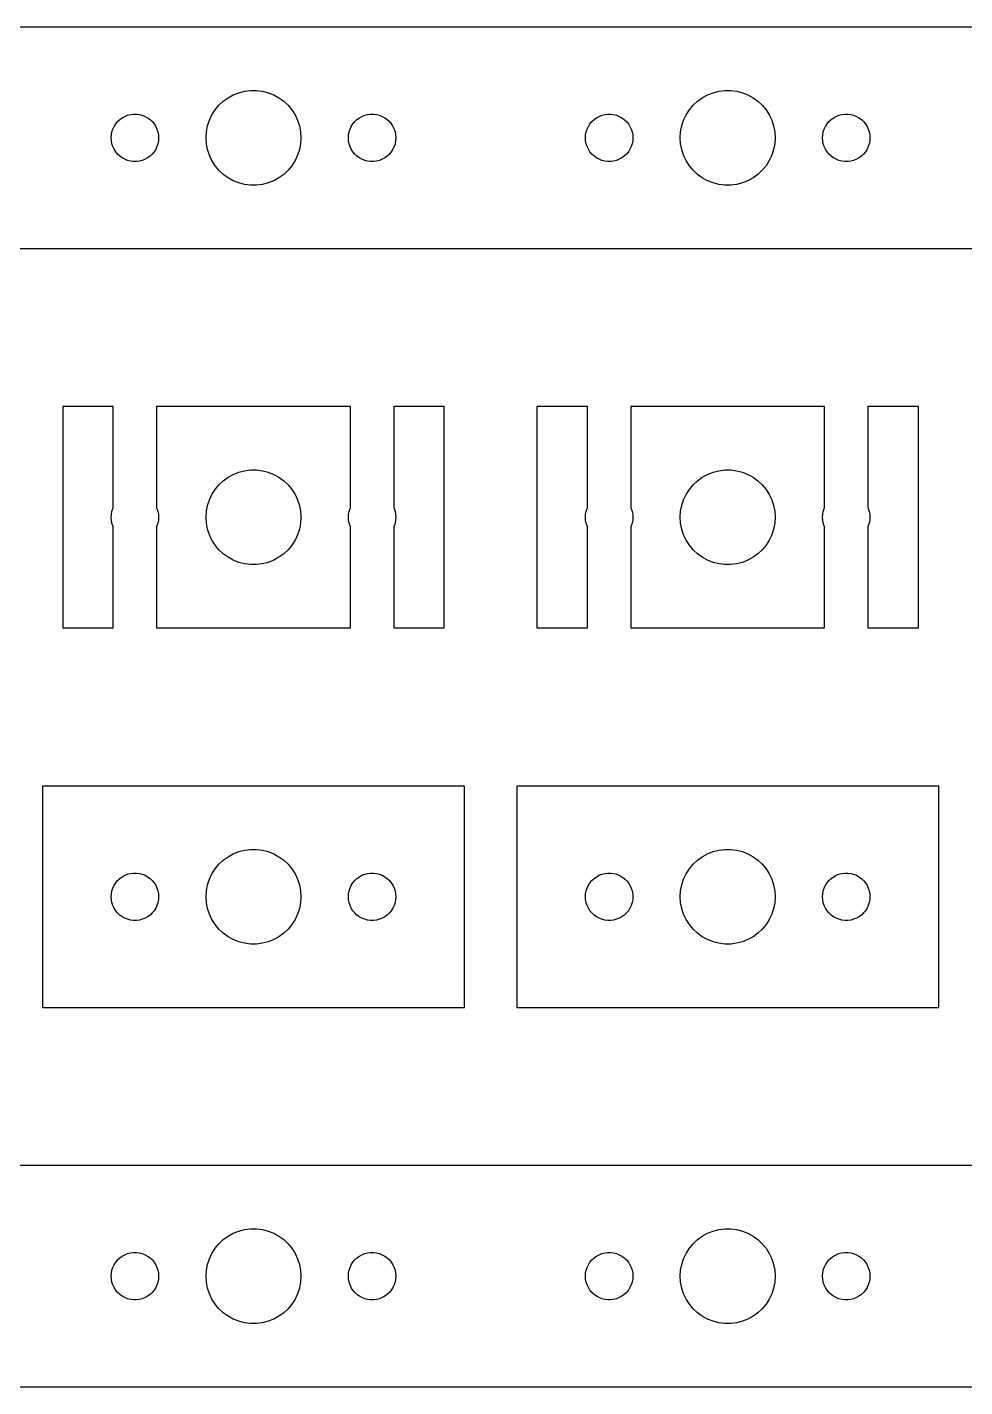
# Model space of a CAD drawing. Header units: metres. Extents: x -90 to 90, y -7 to 79.
# Drawn here: x -51.8 to 7.5, y -7 to 79 of the extents above; entities that cross this region are included whole.
import ezdxf

# ---------------------------------------------------------------- set-up
doc = ezdxf.new("R2010")
doc.units = ezdxf.units.M

msp = doc.modelspace()

# ---------------------------------------------------------------- linework, layer by layer
for p, q in [((87.157, 78.9951), (-87.157, 78.9951)), ((-38.7773, 74.7145), (-38.427, 74.8532)), ((-38.427, 74.8532), (-38.0621, 74.9469)), ((-38.0621, 74.9469), (-37.6884, 74.9941)), ((-37.6884, 74.9941), (-37.3116, 74.9941)), ((-37.3116, 74.9941), (-36.9379, 74.9469)), ((-36.9379, 74.9469), (-36.5729, 74.8532)), ((-36.5729, 74.8532), (-36.2227, 74.7145)), ((-8.77733, 74.7145), (-8.42705, 74.8532)), ((-8.42705, 74.8532), (-8.06213, 74.9469)), ((-8.06213, 74.9469), (-7.68837, 74.9941)), ((-7.68837, 74.9941), (-7.31161, 74.9941)), ((-7.31161, 74.9941), (-6.93785, 74.9469)), ((-6.93785, 74.9469), (-6.57294, 74.8532)), ((-6.57294, 74.8532), (-6.22266, 74.7145)), ((-39.927, 73.7634), (-39.6869, 74.0536)), ((-39.6869, 74.0536), (-39.4123, 74.3115)), ((-39.4123, 74.3115), (-39.1075, 74.533)), ((-39.1075, 74.533), (-38.7773, 74.7145)), ((-36.2227, 74.7145), (-35.8925, 74.533)), ((-35.8925, 74.533), (-35.5877, 74.3115)), ((-35.5877, 74.3115), (-35.3131, 74.0536)), ((-35.3131, 74.0536), (-35.0729, 73.7634)), ((-9.92705, 73.7634), (-9.6869, 74.0536)), ((-9.6869, 74.0536), (-9.41226, 74.3115)), ((-9.41226, 74.3115), (-9.10747, 74.533)), ((-9.10747, 74.533), (-8.77733, 74.7145)), ((-6.22266, 74.7145), (-5.89252, 74.533)), ((-5.89252, 74.533), (-5.58772, 74.3115)), ((-5.58772, 74.3115), (-5.31308, 74.0536)), ((-5.31308, 74.0536), (-5.07294, 73.7634)), ((-46.0934, 73.0268), (-45.9561, 73.1558)), ((-45.9561, 73.1558), (-45.8037, 73.2665)), ((-45.8037, 73.2665), (-45.6387, 73.3572)), ((-45.6387, 73.3572), (-45.4635, 73.4266)), ((-45.4635, 73.4266), (-45.2811, 73.4734)), ((-45.2811, 73.4734), (-45.0942, 73.497)), ((-45.0942, 73.497), (-44.9058, 73.497)), ((-44.9058, 73.497), (-44.7189, 73.4734)), ((-44.7189, 73.4734), (-44.5365, 73.4266)), ((-44.5365, 73.4266), (-44.3613, 73.3572)), ((-44.3613, 73.3572), (-44.1963, 73.2665)), ((-44.1963, 73.2665), (-44.0439, 73.1558)), ((-44.0439, 73.1558), (-43.9065, 73.0268)), ((-40.4057, 72.7461), (-40.2893, 73.1044)), ((-40.2893, 73.1044), (-40.1289, 73.4453)), ((-40.1289, 73.4453), (-39.927, 73.7634)), ((-35.0729, 73.7634), (-34.8711, 73.4453)), ((-34.8711, 73.4453), (-34.7107, 73.1044)), ((-34.7107, 73.1044), (-34.5942, 72.7461)), ((-31.0934, 73.0268), (-30.9561, 73.1558)), ((-30.9561, 73.1558), (-30.8037, 73.2665)), ((-30.8037, 73.2665), (-30.6387, 73.3572)), ((-30.6387, 73.3572), (-30.4635, 73.4266)), ((-30.4635, 73.4266), (-30.2811, 73.4734)), ((-30.2811, 73.4734), (-30.0942, 73.497)), ((-30.0942, 73.497), (-29.9058, 73.497)), ((-29.9058, 73.497), (-29.7189, 73.4734)), ((-29.7189, 73.4734), (-29.5365, 73.4266)), ((-29.5365, 73.4266), (-29.3613, 73.3572)), ((-29.3613, 73.3572), (-29.1963, 73.2665)), ((-29.1963, 73.2665), (-29.0439, 73.1558)), ((-29.0439, 73.1558), (-28.9065, 73.0268)), ((-16.0934, 73.0268), (-15.9561, 73.1558)), ((-15.9561, 73.1558), (-15.8037, 73.2665)), ((-15.8037, 73.2665), (-15.6387, 73.3572)), ((-15.6387, 73.3572), (-15.4635, 73.4266)), ((-15.4635, 73.4266), (-15.2811, 73.4734)), ((-15.2811, 73.4734), (-15.0942, 73.497)), ((-15.0942, 73.497), (-14.9058, 73.497)), ((-14.9058, 73.497), (-14.7189, 73.4734)), ((-14.7189, 73.4734), (-14.5365, 73.4266)), ((-14.5365, 73.4266), (-14.3613, 73.3572)), ((-14.3613, 73.3572), (-14.1963, 73.2665)), ((-14.1963, 73.2665), (-14.0439, 73.1558)), ((-14.0439, 73.1558), (-13.9065, 73.0268)), ((-10.4057, 72.7461), (-10.2893, 73.1044)), ((-10.2893, 73.1044), (-10.1289, 73.4453)), ((-10.1289, 73.4453), (-9.92705, 73.7634)), ((-5.07294, 73.7634), (-4.87108, 73.4453)), ((-4.87108, 73.4453), (-4.71066, 73.1044)), ((-4.71066, 73.1044), (-4.59424, 72.7461)), ((-1.09344, 73.0268), (-0.956131, 73.1558)), ((-0.956131, 73.1558), (-0.803726, 73.2665)), ((-0.803726, 73.2665), (-0.638657, 73.3572)), ((-0.638657, 73.3572), (-0.463516, 73.4266)), ((-0.463516, 73.4266), (-0.281067, 73.4734)), ((-0.281067, 73.4734), (-0.094177, 73.497)), ((-0.094177, 73.497), (0.094177, 73.497)), ((0.094177, 73.497), (0.281067, 73.4734)), ((0.281067, 73.4734), (0.463516, 73.4266)), ((0.463516, 73.4266), (0.638657, 73.3572)), ((0.638657, 73.3572), (0.803726, 73.2665)), ((0.803726, 73.2665), (0.956131, 73.1558)), ((0.956131, 73.1558), (1.09344, 73.0268)), ((-46.4882, 72.188), (-46.4529, 72.373)), ((-46.4529, 72.373), (-46.3947, 72.5522)), ((-46.3947, 72.5522), (-46.3145, 72.7226)), ((-46.3145, 72.7226), (-46.2135, 72.8817)), ((-46.2135, 72.8817), (-46.0934, 73.0268)), ((-43.9065, 73.0268), (-43.7865, 72.8817)), ((-43.7865, 72.8817), (-43.6855, 72.7226)), ((-43.6855, 72.7226), (-43.6053, 72.5522)), ((-43.6053, 72.5522), (-43.5471, 72.373)), ((-43.5471, 72.373), (-43.5118, 72.188)), ((-40.5, 72), (-40.4763, 72.376)), ((-40.4763, 72.376), (-40.4057, 72.7461)), ((-34.5942, 72.7461), (-34.5237, 72.376)), ((-34.5237, 72.376), (-34.5, 72)), ((-31.4882, 72.188), (-31.4529, 72.373)), ((-31.4529, 72.373), (-31.3947, 72.5522)), ((-31.3947, 72.5522), (-31.3145, 72.7226)), ((-31.3145, 72.7226), (-31.2135, 72.8817)), ((-31.2135, 72.8817), (-31.0934, 73.0268)), ((-28.9065, 73.0268), (-28.7865, 72.8817)), ((-28.7865, 72.8817), (-28.6855, 72.7226)), ((-28.6855, 72.7226), (-28.6053, 72.5522)), ((-28.6053, 72.5522), (-28.5471, 72.373)), ((-28.5471, 72.373), (-28.5118, 72.188)), ((-16.4882, 72.188), (-16.4529, 72.373)), ((-16.4529, 72.373), (-16.3947, 72.5522)), ((-16.3947, 72.5522), (-16.3145, 72.7226)), ((-16.3145, 72.7226), (-16.2135, 72.8817)), ((-16.2135, 72.8817), (-16.0934, 73.0268)), ((-13.9065, 73.0268), (-13.7865, 72.8817)), ((-13.7865, 72.8817), (-13.6855, 72.7226)), ((-13.6855, 72.7226), (-13.6053, 72.5522)), ((-13.6053, 72.5522), (-13.5471, 72.373)), ((-13.5471, 72.373), (-13.5118, 72.188)), ((-10.5, 72), (-10.4763, 72.376)), ((-10.4763, 72.376), (-10.4057, 72.7461)), ((-4.59424, 72.7461), (-4.52365, 72.376)), ((-4.52365, 72.376), (-4.5, 72)), ((-1.48816, 72.188), (-1.45287, 72.373)), ((-1.45287, 72.373), (-1.39465, 72.5522)), ((-1.39465, 72.5522), (-1.31445, 72.7226)), ((-1.31445, 72.7226), (-1.21352, 72.8817)), ((-1.21352, 72.8817), (-1.09344, 73.0268)), ((1.09344, 73.0268), (1.21352, 72.8817)), ((1.21352, 72.8817), (1.31445, 72.7226)), ((1.31445, 72.7226), (1.39465, 72.5522)), ((1.39465, 72.5522), (1.45287, 72.373)), ((1.45287, 72.373), (1.48816, 72.188)), ((-46.5, 72), (-46.4882, 72.188)), ((-46.4882, 71.812), (-46.5, 72)), ((-46.4529, 71.627), (-46.4882, 71.812)), ((-46.3947, 71.4478), (-46.4529, 71.627)), ((-46.3145, 71.2774), (-46.3947, 71.4478)), ((-43.6053, 71.4478), (-43.6855, 71.2774)), ((-43.5471, 71.627), (-43.6053, 71.4478)), ((-43.5118, 71.812), (-43.5471, 71.627)), ((-43.5118, 72.188), (-43.5, 72)), ((-43.5, 72), (-43.5118, 71.812)), ((-40.4763, 71.624), (-40.5, 72)), ((-40.4057, 71.2539), (-40.4763, 71.624)), ((-34.5237, 71.624), (-34.5942, 71.2539)), ((-34.5, 72), (-34.5237, 71.624)), ((-31.5, 72), (-31.4882, 72.188)), ((-31.4882, 71.812), (-31.5, 72)), ((-31.4529, 71.627), (-31.4882, 71.812)), ((-31.3947, 71.4478), (-31.4529, 71.627)), ((-31.3145, 71.2774), (-31.3947, 71.4478)), ((-28.6053, 71.4478), (-28.6855, 71.2774)), ((-28.5471, 71.627), (-28.6053, 71.4478)), ((-28.5118, 71.812), (-28.5471, 71.627)), ((-28.5118, 72.188), (-28.5, 72)), ((-28.5, 72), (-28.5118, 71.812)), ((-16.5, 72), (-16.4882, 72.188)), ((-16.4882, 71.812), (-16.5, 72)), ((-16.4529, 71.627), (-16.4882, 71.812)), ((-16.3947, 71.4478), (-16.4529, 71.627)), ((-16.3145, 71.2774), (-16.3947, 71.4478)), ((-13.6053, 71.4478), (-13.6855, 71.2774)), ((-13.5471, 71.627), (-13.6053, 71.4478)), ((-13.5118, 71.812), (-13.5471, 71.627)), ((-13.5118, 72.188), (-13.5, 72)), ((-13.5, 72), (-13.5118, 71.812)), ((-10.4763, 71.624), (-10.5, 72)), ((-10.4057, 71.2539), (-10.4763, 71.624)), ((-4.52365, 71.624), (-4.59424, 71.2539)), ((-4.5, 72), (-4.52365, 71.624)), ((-1.5, 72), (-1.48816, 72.188)), ((-1.48816, 71.812), (-1.5, 72)), ((-1.45287, 71.627), (-1.48816, 71.812)), ((-1.39465, 71.4478), (-1.45287, 71.627)), ((-1.31445, 71.2774), (-1.39465, 71.4478)), ((1.39465, 71.4478), (1.31445, 71.2774)), ((1.45287, 71.627), (1.39465, 71.4478)), ((1.48816, 71.812), (1.45287, 71.627)), ((1.48816, 72.188), (1.5, 72)), ((1.5, 72), (1.48816, 71.812)), ((-46.2135, 71.1183), (-46.3145, 71.2774)), ((-46.0934, 70.9732), (-46.2135, 71.1183)), ((-45.9561, 70.8442), (-46.0934, 70.9732)), ((-45.8037, 70.7335), (-45.9561, 70.8442)), ((-45.6387, 70.6428), (-45.8037, 70.7335)), ((-45.4635, 70.5734), (-45.6387, 70.6428)), ((-45.2811, 70.5266), (-45.4635, 70.5734)), ((-45.0942, 70.503), (-45.2811, 70.5266)), ((-44.7189, 70.5266), (-44.9058, 70.503)), ((-44.5365, 70.5734), (-44.7189, 70.5266)), ((-44.3613, 70.6428), (-44.5365, 70.5734)), ((-44.1963, 70.7335), (-44.3613, 70.6428)), ((-44.0439, 70.8442), (-44.1963, 70.7335)), ((-43.9065, 70.9732), (-44.0439, 70.8442)), ((-43.7865, 71.1183), (-43.9065, 70.9732)), ((-43.6855, 71.2774), (-43.7865, 71.1183)), ((-40.2893, 70.8956), (-40.4057, 71.2539)), ((-40.1289, 70.5547), (-40.2893, 70.8956)), ((-39.927, 70.2366), (-40.1289, 70.5547)), ((-34.8711, 70.5547), (-35.0729, 70.2366)), ((-34.7107, 70.8956), (-34.8711, 70.5547)), ((-34.5942, 71.2539), (-34.7107, 70.8956)), ((-31.2135, 71.1183), (-31.3145, 71.2774)), ((-31.0934, 70.9732), (-31.2135, 71.1183)), ((-30.9561, 70.8442), (-31.0934, 70.9732)), ((-30.8037, 70.7335), (-30.9561, 70.8442)), ((-30.6387, 70.6428), (-30.8037, 70.7335)), ((-30.4635, 70.5734), (-30.6387, 70.6428)), ((-30.2811, 70.5266), (-30.4635, 70.5734)), ((-30.0942, 70.503), (-30.2811, 70.5266)), ((-29.7189, 70.5266), (-29.9058, 70.503)), ((-29.5365, 70.5734), (-29.7189, 70.5266)), ((-29.3613, 70.6428), (-29.5365, 70.5734)), ((-29.1963, 70.7335), (-29.3613, 70.6428)), ((-29.0439, 70.8442), (-29.1963, 70.7335)), ((-28.9065, 70.9732), (-29.0439, 70.8442)), ((-28.7865, 71.1183), (-28.9065, 70.9732)), ((-28.6855, 71.2774), (-28.7865, 71.1183)), ((-16.2135, 71.1183), (-16.3145, 71.2774)), ((-16.0934, 70.9732), (-16.2135, 71.1183)), ((-15.9561, 70.8442), (-16.0934, 70.9732)), ((-15.8037, 70.7335), (-15.9561, 70.8442)), ((-15.6387, 70.6428), (-15.8037, 70.7335)), ((-15.4635, 70.5734), (-15.6387, 70.6428)), ((-15.2811, 70.5266), (-15.4635, 70.5734)), ((-15.0942, 70.503), (-15.2811, 70.5266)), ((-14.7189, 70.5266), (-14.9058, 70.503)), ((-14.5365, 70.5734), (-14.7189, 70.5266)), ((-14.3613, 70.6428), (-14.5365, 70.5734)), ((-14.1963, 70.7335), (-14.3613, 70.6428)), ((-14.0439, 70.8442), (-14.1963, 70.7335)), ((-13.9065, 70.9732), (-14.0439, 70.8442)), ((-13.7865, 71.1183), (-13.9065, 70.9732)), ((-13.6855, 71.2774), (-13.7865, 71.1183)), ((-10.2893, 70.8956), (-10.4057, 71.2539)), ((-10.1289, 70.5547), (-10.2893, 70.8956)), ((-9.92705, 70.2366), (-10.1289, 70.5547)), ((-4.87108, 70.5547), (-5.07294, 70.2366)), ((-4.71066, 70.8956), (-4.87108, 70.5547)), ((-4.59424, 71.2539), (-4.71066, 70.8956)), ((-1.21352, 71.1183), (-1.31445, 71.2774)), ((-1.09344, 70.9732), (-1.21352, 71.1183)), ((-0.956131, 70.8442), (-1.09344, 70.9732)), ((-0.803726, 70.7335), (-0.956131, 70.8442)), ((-0.638657, 70.6428), (-0.803726, 70.7335)), ((-0.463516, 70.5734), (-0.638657, 70.6428)), ((-0.281067, 70.5266), (-0.463516, 70.5734)), ((-0.094177, 70.503), (-0.281067, 70.5266)), ((0.281067, 70.5266), (0.094177, 70.503)), ((0.463516, 70.5734), (0.281067, 70.5266)), ((0.638657, 70.6428), (0.463516, 70.5734)), ((0.803726, 70.7335), (0.638657, 70.6428)), ((0.956131, 70.8442), (0.803726, 70.7335)), ((1.09344, 70.9732), (0.956131, 70.8442)), ((1.21352, 71.1183), (1.09344, 70.9732)), ((1.31445, 71.2774), (1.21352, 71.1183)), ((-44.9058, 70.503), (-45.0942, 70.503)), ((-39.6869, 69.9464), (-39.927, 70.2366)), ((-39.4123, 69.6885), (-39.6869, 69.9464)), ((-39.1075, 69.467), (-39.4123, 69.6885)), ((-35.5877, 69.6885), (-35.8925, 69.467)), ((-35.3131, 69.9464), (-35.5877, 69.6885)), ((-35.0729, 70.2366), (-35.3131, 69.9464)), ((-29.9058, 70.503), (-30.0942, 70.503)), ((-14.9058, 70.503), (-15.0942, 70.503)), ((-9.6869, 69.9464), (-9.92705, 70.2366)), ((-9.41226, 69.6885), (-9.6869, 69.9464)), ((-9.10747, 69.467), (-9.41226, 69.6885)), ((-5.58772, 69.6885), (-5.89252, 69.467)), ((-5.31308, 69.9464), (-5.58772, 69.6885)), ((-5.07294, 70.2366), (-5.31308, 69.9464)), ((0.094177, 70.503), (-0.094177, 70.503)), ((-38.7773, 69.2855), (-39.1075, 69.467)), ((-38.427, 69.1468), (-38.7773, 69.2855)), ((-38.0621, 69.0531), (-38.427, 69.1468)), ((-37.6884, 69.0059), (-38.0621, 69.0531)), ((-37.3116, 69.0059), (-37.6884, 69.0059)), ((-36.9379, 69.0531), (-37.3116, 69.0059)), ((-36.5729, 69.1468), (-36.9379, 69.0531)), ((-36.2227, 69.2855), (-36.5729, 69.1468)), ((-35.8925, 69.467), (-36.2227, 69.2855)), ((-8.77733, 69.2855), (-9.10747, 69.467)), ((-8.42705, 69.1468), (-8.77733, 69.2855)), ((-8.06213, 69.0531), (-8.42705, 69.1468)), ((-7.68837, 69.0059), (-8.06213, 69.0531)), ((-7.31161, 69.0059), (-7.68837, 69.0059)), ((-6.93785, 69.0531), (-7.31161, 69.0059)), ((-6.57294, 69.1468), (-6.93785, 69.0531)), ((-6.22266, 69.2855), (-6.57294, 69.1468)), ((-5.89252, 69.467), (-6.22266, 69.2855)), ((-87.157, 65.0049), (87.157, 65.0049)), ((-46.3722, 54.9951), (-49.5664, 54.9951)), ((-49.5664, 54.9951), (-49.5664, 41.0049)), ((-46.3722, 48.6), (-46.3722, 54.9951)), ((-31.3722, 54.9951), (-43.6278, 54.9951)), ((-43.6278, 54.9951), (-43.6278, 48.6)), ((-31.3722, 48.6), (-31.3722, 54.9951)), ((-25.4336, 54.9951), (-28.6278, 54.9951)), ((-28.6278, 54.9951), (-28.6278, 48.6)), ((-25.4336, 41.0049), (-25.4336, 54.9951)), ((-16.3722, 54.9951), (-19.5664, 54.9951)), ((-19.5664, 54.9951), (-19.5664, 41.0049)), ((-16.3722, 48.6), (-16.3722, 54.9951)), ((-1.37216, 54.9951), (-13.6278, 54.9951)), ((-13.6278, 54.9951), (-13.6278, 48.6)), ((-1.37216, 48.6), (-1.37216, 54.9951)), ((4.56638, 54.9951), (1.37216, 54.9951)), ((1.37216, 54.9951), (1.37216, 48.6)), ((4.56638, 41.0049), (4.56638, 54.9951)), ((-38.7773, 50.7145), (-38.427, 50.8532)), ((-38.427, 50.8532), (-38.0621, 50.9469)), ((-38.0621, 50.9469), (-37.6884, 50.9941)), ((-37.6884, 50.9941), (-37.3116, 50.9941)), ((-37.3116, 50.9941), (-36.9379, 50.9469)), ((-36.9379, 50.9469), (-36.5729, 50.8532)), ((-36.5729, 50.8532), (-36.2227, 50.7145)), ((-8.77733, 50.7145), (-8.42705, 50.8532)), ((-8.42705, 50.8532), (-8.06213, 50.9469)), ((-8.06213, 50.9469), (-7.68837, 50.9941)), ((-7.68837, 50.9941), (-7.31161, 50.9941)), ((-7.31161, 50.9941), (-6.93785, 50.9469)), ((-6.93785, 50.9469), (-6.57294, 50.8532)), ((-6.57294, 50.8532), (-6.22266, 50.7145)), ((-39.927, 49.7634), (-39.6869, 50.0536)), ((-39.6869, 50.0536), (-39.4123, 50.3115)), ((-39.4123, 50.3115), (-39.1075, 50.533)), ((-39.1075, 50.533), (-38.7773, 50.7145)), ((-36.2227, 50.7145), (-35.8925, 50.533)), ((-35.8925, 50.533), (-35.5877, 50.3115)), ((-35.5877, 50.3115), (-35.3131, 50.0536)), ((-35.3131, 50.0536), (-35.0729, 49.7634)), ((-9.92705, 49.7634), (-9.6869, 50.0536)), ((-9.6869, 50.0536), (-9.41226, 50.3115)), ((-9.41226, 50.3115), (-9.10747, 50.533)), ((-9.10747, 50.533), (-8.77733, 50.7145)), ((-6.22266, 50.7145), (-5.89252, 50.533)), ((-5.89252, 50.533), (-5.58772, 50.3115)), ((-5.58772, 50.3115), (-5.31308, 50.0536)), ((-5.31308, 50.0536), (-5.07294, 49.7634)), ((-40.4057, 48.7461), (-40.2893, 49.1044)), ((-40.2893, 49.1044), (-40.1289, 49.4453)), ((-40.1289, 49.4453), (-39.927, 49.7634)), ((-35.0729, 49.7634), (-34.8711, 49.4453)), ((-34.8711, 49.4453), (-34.7107, 49.1044)), ((-34.7107, 49.1044), (-34.5942, 48.7461)), ((-10.4057, 48.7461), (-10.2893, 49.1044)), ((-10.2893, 49.1044), (-10.1289, 49.4453)), ((-10.1289, 49.4453), (-9.92705, 49.7634)), ((-5.07294, 49.7634), (-4.87108, 49.4453)), ((-4.87108, 49.4453), (-4.71066, 49.1044)), ((-4.71066, 49.1044), (-4.59424, 48.7461)), ((-46.5, 48), (-46.4882, 48.188)), ((-46.4882, 48.188), (-46.4529, 48.373)), ((-46.4529, 48.373), (-46.3947, 48.5522)), ((-46.3947, 48.5522), (-46.3722, 48.6)), ((-43.6278, 48.6), (-43.6053, 48.5522)), ((-43.6053, 48.5522), (-43.5471, 48.373)), ((-43.5471, 48.373), (-43.5118, 48.188)), ((-43.5118, 48.188), (-43.5, 48)), ((-40.5, 48), (-40.4763, 48.376)), ((-40.4763, 48.376), (-40.4057, 48.7461)), ((-34.5942, 48.7461), (-34.5237, 48.376)), ((-34.5237, 48.376), (-34.5, 48)), ((-31.5, 48), (-31.4882, 48.188)), ((-31.4882, 48.188), (-31.4529, 48.373)), ((-31.4529, 48.373), (-31.3947, 48.5522)), ((-31.3947, 48.5522), (-31.3722, 48.6)), ((-28.6278, 48.6), (-28.6053, 48.5522)), ((-28.6053, 48.5522), (-28.5471, 48.373)), ((-28.5471, 48.373), (-28.5118, 48.188)), ((-28.5118, 48.188), (-28.5, 48)), ((-16.5, 48), (-16.4882, 48.188)), ((-16.4882, 48.188), (-16.4529, 48.373)), ((-16.4529, 48.373), (-16.3947, 48.5522)), ((-16.3947, 48.5522), (-16.3722, 48.6)), ((-13.6278, 48.6), (-13.6053, 48.5522)), ((-13.6053, 48.5522), (-13.5471, 48.373)), ((-13.5471, 48.373), (-13.5118, 48.188)), ((-13.5118, 48.188), (-13.5, 48)), ((-10.5, 48), (-10.4763, 48.376)), ((-10.4763, 48.376), (-10.4057, 48.7461)), ((-4.59424, 48.7461), (-4.52365, 48.376)), ((-4.52365, 48.376), (-4.5, 48)), ((-1.5, 48), (-1.48816, 48.188)), ((-1.48816, 48.188), (-1.45287, 48.373)), ((-1.45287, 48.373), (-1.39465, 48.5522)), ((-1.39465, 48.5522), (-1.37216, 48.6)), ((1.37216, 48.6), (1.39465, 48.5522)), ((1.39465, 48.5522), (1.45287, 48.373)), ((1.45287, 48.373), (1.48816, 48.188)), ((1.48816, 48.188), (1.5, 48)), ((-46.4882, 47.812), (-46.5, 48)), ((-46.4529, 47.627), (-46.4882, 47.812)), ((-46.3947, 47.4478), (-46.4529, 47.627)), ((-46.3722, 47.4), (-46.3947, 47.4478)), ((-46.3722, 41.0049), (-46.3722, 47.4)), ((-43.6053, 47.4478), (-43.6278, 47.4)), ((-43.6278, 47.4), (-43.6278, 41.0049)), ((-43.5471, 47.627), (-43.6053, 47.4478)), ((-43.5118, 47.812), (-43.5471, 47.627)), ((-43.5, 48), (-43.5118, 47.812)), ((-40.4763, 47.624), (-40.5, 48)), ((-40.4057, 47.2539), (-40.4763, 47.624)), ((-34.5237, 47.624), (-34.5942, 47.2539)), ((-34.5, 48), (-34.5237, 47.624)), ((-31.4882, 47.812), (-31.5, 48)), ((-31.4529, 47.627), (-31.4882, 47.812)), ((-31.3947, 47.4478), (-31.4529, 47.627)), ((-31.3722, 47.4), (-31.3947, 47.4478)), ((-31.3722, 41.0049), (-31.3722, 47.4)), ((-28.6053, 47.4478), (-28.6278, 47.4)), ((-28.6278, 47.4), (-28.6278, 41.0049)), ((-28.5471, 47.627), (-28.6053, 47.4478)), ((-28.5118, 47.812), (-28.5471, 47.627)), ((-28.5, 48), (-28.5118, 47.812)), ((-16.4882, 47.812), (-16.5, 48)), ((-16.4529, 47.627), (-16.4882, 47.812)), ((-16.3947, 47.4478), (-16.4529, 47.627)), ((-16.3722, 47.4), (-16.3947, 47.4478)), ((-16.3722, 41.0049), (-16.3722, 47.4)), ((-13.6053, 47.4478), (-13.6278, 47.4)), ((-13.6278, 47.4), (-13.6278, 41.0049)), ((-13.5471, 47.627), (-13.6053, 47.4478)), ((-13.5118, 47.812), (-13.5471, 47.627)), ((-13.5, 48), (-13.5118, 47.812)), ((-10.4763, 47.624), (-10.5, 48)), ((-10.4057, 47.2539), (-10.4763, 47.624)), ((-4.52365, 47.624), (-4.59424, 47.2539)), ((-4.5, 48), (-4.52365, 47.624)), ((-1.48816, 47.812), (-1.5, 48)), ((-1.45287, 47.627), (-1.48816, 47.812)), ((-1.39465, 47.4478), (-1.45287, 47.627)), ((-1.37216, 47.4), (-1.39465, 47.4478)), ((-1.37216, 41.0049), (-1.37216, 47.4)), ((1.39465, 47.4478), (1.37216, 47.4)), ((1.37216, 47.4), (1.37216, 41.0049)), ((1.45287, 47.627), (1.39465, 47.4478)), ((1.48816, 47.812), (1.45287, 47.627)), ((1.5, 48), (1.48816, 47.812)), ((-40.2893, 46.8956), (-40.4057, 47.2539)), ((-40.1289, 46.5547), (-40.2893, 46.8956)), ((-39.927, 46.2366), (-40.1289, 46.5547)), ((-34.8711, 46.5547), (-35.0729, 46.2366)), ((-34.7107, 46.8956), (-34.8711, 46.5547)), ((-34.5942, 47.2539), (-34.7107, 46.8956)), ((-10.2893, 46.8956), (-10.4057, 47.2539)), ((-10.1289, 46.5547), (-10.2893, 46.8956)), ((-9.92705, 46.2366), (-10.1289, 46.5547)), ((-4.87108, 46.5547), (-5.07294, 46.2366)), ((-4.71066, 46.8956), (-4.87108, 46.5547)), ((-4.59424, 47.2539), (-4.71066, 46.8956)), ((-39.6869, 45.9464), (-39.927, 46.2366)), ((-39.4123, 45.6885), (-39.6869, 45.9464)), ((-39.1075, 45.467), (-39.4123, 45.6885)), ((-35.5877, 45.6885), (-35.8925, 45.467)), ((-35.3131, 45.9464), (-35.5877, 45.6885)), ((-35.0729, 46.2366), (-35.3131, 45.9464)), ((-9.6869, 45.9464), (-9.92705, 46.2366)), ((-9.41226, 45.6885), (-9.6869, 45.9464)), ((-9.10747, 45.467), (-9.41226, 45.6885)), ((-5.58772, 45.6885), (-5.89252, 45.467)), ((-5.31308, 45.9464), (-5.58772, 45.6885)), ((-5.07294, 46.2366), (-5.31308, 45.9464)), ((-38.7773, 45.2855), (-39.1075, 45.467)), ((-38.427, 45.1468), (-38.7773, 45.2855)), ((-38.0621, 45.0531), (-38.427, 45.1468)), ((-37.6884, 45.0059), (-38.0621, 45.0531)), ((-37.3116, 45.0059), (-37.6884, 45.0059)), ((-36.9379, 45.0531), (-37.3116, 45.0059)), ((-36.5729, 45.1468), (-36.9379, 45.0531)), ((-36.2227, 45.2855), (-36.5729, 45.1468)), ((-35.8925, 45.467), (-36.2227, 45.2855)), ((-8.77733, 45.2855), (-9.10747, 45.467)), ((-8.42705, 45.1468), (-8.77733, 45.2855)), ((-8.06213, 45.0531), (-8.42705, 45.1468)), ((-7.68837, 45.0059), (-8.06213, 45.0531)), ((-7.31161, 45.0059), (-7.68837, 45.0059)), ((-6.93785, 45.0531), (-7.31161, 45.0059)), ((-6.57294, 45.1468), (-6.93785, 45.0531)), ((-6.22266, 45.2855), (-6.57294, 45.1468)), ((-5.89252, 45.467), (-6.22266, 45.2855)), ((-49.5664, 41.0049), (-46.3722, 41.0049)), ((-43.6278, 41.0049), (-31.3722, 41.0049)), ((-28.6278, 41.0049), (-25.4336, 41.0049)), ((-19.5664, 41.0049), (-16.3722, 41.0049)), ((-13.6278, 41.0049), (-1.37216, 41.0049)), ((1.37216, 41.0049), (4.56638, 41.0049)), ((-24.1529, 30.9951), (-50.8471, 30.9951)), ((-50.8471, 30.9951), (-50.8471, 17.0049)), ((-24.1529, 17.0049), (-24.1529, 30.9951)), ((5.84712, 30.9951), (-20.8471, 30.9951)), ((-20.8471, 30.9951), (-20.8471, 17.0049)), ((5.84712, 17.0049), (5.84712, 30.9951)), ((-39.1075, 26.533), (-38.7773, 26.7145)), ((-38.7773, 26.7145), (-38.427, 26.8532)), ((-38.427, 26.8532), (-38.0621, 26.9469)), ((-38.0621, 26.9469), (-37.6884, 26.9941)), ((-37.6884, 26.9941), (-37.3116, 26.9941)), ((-37.3116, 26.9941), (-36.9379, 26.9469)), ((-36.9379, 26.9469), (-36.5729, 26.8532)), ((-36.5729, 26.8532), (-36.2227, 26.7145)), ((-36.2227, 26.7145), (-35.8925, 26.533)), ((-9.10747, 26.533), (-8.77733, 26.7145)), ((-8.77733, 26.7145), (-8.42705, 26.8532)), ((-8.42705, 26.8532), (-8.06213, 26.9469)), ((-8.06213, 26.9469), (-7.68837, 26.9941)), ((-7.68837, 26.9941), (-7.31161, 26.9941)), ((-7.31161, 26.9941), (-6.93785, 26.9469)), ((-6.93785, 26.9469), (-6.57294, 26.8532)), ((-6.57294, 26.8532), (-6.22266, 26.7145)), ((-6.22266, 26.7145), (-5.89252, 26.533)), ((-39.927, 25.7634), (-39.6869, 26.0536)), ((-39.6869, 26.0536), (-39.4123, 26.3115)), ((-39.4123, 26.3115), (-39.1075, 26.533)), ((-35.8925, 26.533), (-35.5877, 26.3115)), ((-35.5877, 26.3115), (-35.3131, 26.0536)), ((-35.3131, 26.0536), (-35.0729, 25.7634)), ((-9.92705, 25.7634), (-9.6869, 26.0536)), ((-9.6869, 26.0536), (-9.41226, 26.3115)), ((-9.41226, 26.3115), (-9.10747, 26.533)), ((-5.89252, 26.533), (-5.58772, 26.3115)), ((-5.58772, 26.3115), (-5.31308, 26.0536)), ((-5.31308, 26.0536), (-5.07294, 25.7634)), ((-46.2135, 24.8817), (-46.0934, 25.0268)), ((-46.0934, 25.0268), (-45.9561, 25.1558)), ((-45.9561, 25.1558), (-45.8037, 25.2665)), ((-45.8037, 25.2665), (-45.6387, 25.3572)), ((-45.6387, 25.3572), (-45.4635, 25.4266)), ((-45.4635, 25.4266), (-45.2811, 25.4734)), ((-45.2811, 25.4734), (-45.0942, 25.497)), ((-45.0942, 25.497), (-44.9058, 25.497)), ((-44.9058, 25.497), (-44.7189, 25.4734)), ((-44.7189, 25.4734), (-44.5365, 25.4266)), ((-44.5365, 25.4266), (-44.3613, 25.3572)), ((-44.3613, 25.3572), (-44.1963, 25.2665)), ((-44.1963, 25.2665), (-44.0439, 25.1558)), ((-44.0439, 25.1558), (-43.9065, 25.0268)), ((-43.9065, 25.0268), (-43.7865, 24.8817)), ((-40.4057, 24.7461), (-40.2893, 25.1044)), ((-40.2893, 25.1044), (-40.1289, 25.4453)), ((-40.1289, 25.4453), (-39.927, 25.7634)), ((-35.0729, 25.7634), (-34.8711, 25.4453)), ((-34.8711, 25.4453), (-34.7107, 25.1044)), ((-34.7107, 25.1044), (-34.5942, 24.7461)), ((-31.2135, 24.8817), (-31.0934, 25.0268)), ((-31.0934, 25.0268), (-30.9561, 25.1558)), ((-30.9561, 25.1558), (-30.8037, 25.2665)), ((-30.8037, 25.2665), (-30.6387, 25.3572)), ((-30.6387, 25.3572), (-30.4635, 25.4266)), ((-30.4635, 25.4266), (-30.2811, 25.4734)), ((-30.2811, 25.4734), (-30.0942, 25.497)), ((-30.0942, 25.497), (-29.9058, 25.497)), ((-29.9058, 25.497), (-29.7189, 25.4734)), ((-29.7189, 25.4734), (-29.5365, 25.4266)), ((-29.5365, 25.4266), (-29.3613, 25.3572)), ((-29.3613, 25.3572), (-29.1963, 25.2665)), ((-29.1963, 25.2665), (-29.0439, 25.1558)), ((-29.0439, 25.1558), (-28.9065, 25.0268)), ((-28.9065, 25.0268), (-28.7865, 24.8817)), ((-16.2135, 24.8817), (-16.0934, 25.0268)), ((-16.0934, 25.0268), (-15.9561, 25.1558)), ((-15.9561, 25.1558), (-15.8037, 25.2665)), ((-15.8037, 25.2665), (-15.6387, 25.3572)), ((-15.6387, 25.3572), (-15.4635, 25.4266)), ((-15.4635, 25.4266), (-15.2811, 25.4734)), ((-15.2811, 25.4734), (-15.0942, 25.497)), ((-15.0942, 25.497), (-14.9058, 25.497)), ((-14.9058, 25.497), (-14.7189, 25.4734)), ((-14.7189, 25.4734), (-14.5365, 25.4266)), ((-14.5365, 25.4266), (-14.3613, 25.3572)), ((-14.3613, 25.3572), (-14.1963, 25.2665)), ((-14.1963, 25.2665), (-14.0439, 25.1558)), ((-14.0439, 25.1558), (-13.9065, 25.0268)), ((-13.9065, 25.0268), (-13.7865, 24.8817)), ((-10.4057, 24.7461), (-10.2893, 25.1044)), ((-10.2893, 25.1044), (-10.1289, 25.4453)), ((-10.1289, 25.4453), (-9.92705, 25.7634)), ((-5.07294, 25.7634), (-4.87108, 25.4453)), ((-4.87108, 25.4453), (-4.71066, 25.1044)), ((-4.71066, 25.1044), (-4.59424, 24.7461)), ((-1.21352, 24.8817), (-1.09344, 25.0268)), ((-1.09344, 25.0268), (-0.956131, 25.1558)), ((-0.956131, 25.1558), (-0.803726, 25.2665)), ((-0.803726, 25.2665), (-0.638657, 25.3572)), ((-0.638657, 25.3572), (-0.463516, 25.4266)), ((-0.463516, 25.4266), (-0.281067, 25.4734)), ((-0.281067, 25.4734), (-0.094177, 25.497)), ((-0.094177, 25.497), (0.094177, 25.497)), ((0.094177, 25.497), (0.281067, 25.4734)), ((0.281067, 25.4734), (0.463516, 25.4266)), ((0.463516, 25.4266), (0.638657, 25.3572)), ((0.638657, 25.3572), (0.803726, 25.2665)), ((0.803726, 25.2665), (0.956131, 25.1558)), ((0.956131, 25.1558), (1.09344, 25.0268)), ((1.09344, 25.0268), (1.21352, 24.8817)), ((-46.5, 24), (-46.4882, 24.188)), ((-46.4882, 24.188), (-46.4529, 24.373)), ((-46.4529, 24.373), (-46.3947, 24.5522)), ((-46.3947, 24.5522), (-46.3145, 24.7226)), ((-46.3145, 24.7226), (-46.2135, 24.8817)), ((-43.7865, 24.8817), (-43.6855, 24.7226)), ((-43.6855, 24.7226), (-43.6053, 24.5522)), ((-43.6053, 24.5522), (-43.5471, 24.373)), ((-43.5471, 24.373), (-43.5118, 24.188)), ((-43.5118, 24.188), (-43.5, 24)), ((-40.5, 24), (-40.4763, 24.376)), ((-40.4763, 24.376), (-40.4057, 24.7461)), ((-34.5942, 24.7461), (-34.5237, 24.376)), ((-34.5237, 24.376), (-34.5, 24)), ((-31.5, 24), (-31.4882, 24.188)), ((-31.4882, 24.188), (-31.4529, 24.373)), ((-31.4529, 24.373), (-31.3947, 24.5522)), ((-31.3947, 24.5522), (-31.3145, 24.7226)), ((-31.3145, 24.7226), (-31.2135, 24.8817)), ((-28.7865, 24.8817), (-28.6855, 24.7226)), ((-28.6855, 24.7226), (-28.6053, 24.5522)), ((-28.6053, 24.5522), (-28.5471, 24.373)), ((-28.5471, 24.373), (-28.5118, 24.188)), ((-28.5118, 24.188), (-28.5, 24)), ((-16.5, 24), (-16.4882, 24.188)), ((-16.4882, 24.188), (-16.4529, 24.373)), ((-16.4529, 24.373), (-16.3947, 24.5522)), ((-16.3947, 24.5522), (-16.3145, 24.7226)), ((-16.3145, 24.7226), (-16.2135, 24.8817)), ((-13.7865, 24.8817), (-13.6855, 24.7226)), ((-13.6855, 24.7226), (-13.6053, 24.5522)), ((-13.6053, 24.5522), (-13.5471, 24.373)), ((-13.5471, 24.373), (-13.5118, 24.188)), ((-13.5118, 24.188), (-13.5, 24)), ((-10.5, 24), (-10.4763, 24.376)), ((-10.4763, 24.376), (-10.4057, 24.7461)), ((-4.59424, 24.7461), (-4.52365, 24.376)), ((-4.52365, 24.376), (-4.5, 24)), ((-1.5, 24), (-1.48816, 24.188)), ((-1.48816, 24.188), (-1.45287, 24.373)), ((-1.45287, 24.373), (-1.39465, 24.5522)), ((-1.39465, 24.5522), (-1.31445, 24.7226)), ((-1.31445, 24.7226), (-1.21352, 24.8817)), ((1.21352, 24.8817), (1.31445, 24.7226)), ((1.31445, 24.7226), (1.39465, 24.5522)), ((1.39465, 24.5522), (1.45287, 24.373)), ((1.45287, 24.373), (1.48816, 24.188)), ((1.48816, 24.188), (1.5, 24)), ((-46.4882, 23.812), (-46.5, 24)), ((-46.4529, 23.627), (-46.4882, 23.812)), ((-46.3947, 23.4478), (-46.4529, 23.627)), ((-46.3145, 23.2774), (-46.3947, 23.4478)), ((-46.2135, 23.1183), (-46.3145, 23.2774)), ((-43.6855, 23.2774), (-43.7865, 23.1183)), ((-43.6053, 23.4478), (-43.6855, 23.2774)), ((-43.5471, 23.627), (-43.6053, 23.4478)), ((-43.5118, 23.812), (-43.5471, 23.627)), ((-43.5, 24), (-43.5118, 23.812)), ((-40.4763, 23.624), (-40.5, 24)), ((-40.4057, 23.2539), (-40.4763, 23.624)), ((-40.2893, 22.8956), (-40.4057, 23.2539)), ((-34.5942, 23.2539), (-34.7107, 22.8956)), ((-34.5237, 23.624), (-34.5942, 23.2539)), ((-34.5, 24), (-34.5237, 23.624)), ((-31.4882, 23.812), (-31.5, 24)), ((-31.4529, 23.627), (-31.4882, 23.812)), ((-31.3947, 23.4478), (-31.4529, 23.627)), ((-31.3145, 23.2774), (-31.3947, 23.4478)), ((-31.2135, 23.1183), (-31.3145, 23.2774)), ((-28.6855, 23.2774), (-28.7865, 23.1183)), ((-28.6053, 23.4478), (-28.6855, 23.2774)), ((-28.5471, 23.627), (-28.6053, 23.4478)), ((-28.5118, 23.812), (-28.5471, 23.627)), ((-28.5, 24), (-28.5118, 23.812)), ((-16.4882, 23.812), (-16.5, 24)), ((-16.4529, 23.627), (-16.4882, 23.812)), ((-16.3947, 23.4478), (-16.4529, 23.627)), ((-16.3145, 23.2774), (-16.3947, 23.4478)), ((-16.2135, 23.1183), (-16.3145, 23.2774)), ((-13.6855, 23.2774), (-13.7865, 23.1183)), ((-13.6053, 23.4478), (-13.6855, 23.2774)), ((-13.5471, 23.627), (-13.6053, 23.4478)), ((-13.5118, 23.812), (-13.5471, 23.627)), ((-13.5, 24), (-13.5118, 23.812)), ((-10.4763, 23.624), (-10.5, 24)), ((-10.4057, 23.2539), (-10.4763, 23.624)), ((-10.2893, 22.8956), (-10.4057, 23.2539)), ((-4.59424, 23.2539), (-4.71066, 22.8956)), ((-4.52365, 23.624), (-4.59424, 23.2539)), ((-4.5, 24), (-4.52365, 23.624)), ((-1.48816, 23.812), (-1.5, 24)), ((-1.45287, 23.627), (-1.48816, 23.812)), ((-1.39465, 23.4478), (-1.45287, 23.627)), ((-1.31445, 23.2774), (-1.39465, 23.4478)), ((-1.21352, 23.1183), (-1.31445, 23.2774)), ((1.31445, 23.2774), (1.21352, 23.1183)), ((1.39465, 23.4478), (1.31445, 23.2774)), ((1.45287, 23.627), (1.39465, 23.4478)), ((1.48816, 23.812), (1.45287, 23.627)), ((1.5, 24), (1.48816, 23.812)), ((-46.0934, 22.9732), (-46.2135, 23.1183)), ((-45.9561, 22.8442), (-46.0934, 22.9732)), ((-45.8037, 22.7335), (-45.9561, 22.8442)), ((-45.6387, 22.6428), (-45.8037, 22.7335)), ((-45.4635, 22.5734), (-45.6387, 22.6428)), ((-45.2811, 22.5266), (-45.4635, 22.5734)), ((-45.0942, 22.503), (-45.2811, 22.5266)), ((-44.9058, 22.503), (-45.0942, 22.503)), ((-44.7189, 22.5266), (-44.9058, 22.503)), ((-44.5365, 22.5734), (-44.7189, 22.5266)), ((-44.3613, 22.6428), (-44.5365, 22.5734)), ((-44.1963, 22.7335), (-44.3613, 22.6428)), ((-44.0439, 22.8442), (-44.1963, 22.7335)), ((-43.9065, 22.9732), (-44.0439, 22.8442)), ((-43.7865, 23.1183), (-43.9065, 22.9732)), ((-40.1289, 22.5547), (-40.2893, 22.8956)), ((-39.927, 22.2366), (-40.1289, 22.5547)), ((-34.8711, 22.5547), (-35.0729, 22.2366)), ((-34.7107, 22.8956), (-34.8711, 22.5547)), ((-31.0934, 22.9732), (-31.2135, 23.1183)), ((-30.9561, 22.8442), (-31.0934, 22.9732)), ((-30.8037, 22.7335), (-30.9561, 22.8442)), ((-30.6387, 22.6428), (-30.8037, 22.7335)), ((-30.4635, 22.5734), (-30.6387, 22.6428)), ((-30.2811, 22.5266), (-30.4635, 22.5734)), ((-30.0942, 22.503), (-30.2811, 22.5266)), ((-29.9058, 22.503), (-30.0942, 22.503)), ((-29.7189, 22.5266), (-29.9058, 22.503)), ((-29.5365, 22.5734), (-29.7189, 22.5266)), ((-29.3613, 22.6428), (-29.5365, 22.5734)), ((-29.1963, 22.7335), (-29.3613, 22.6428)), ((-29.0439, 22.8442), (-29.1963, 22.7335)), ((-28.9065, 22.9732), (-29.0439, 22.8442)), ((-28.7865, 23.1183), (-28.9065, 22.9732)), ((-16.0934, 22.9732), (-16.2135, 23.1183)), ((-15.9561, 22.8442), (-16.0934, 22.9732)), ((-15.8037, 22.7335), (-15.9561, 22.8442)), ((-15.6387, 22.6428), (-15.8037, 22.7335)), ((-15.4635, 22.5734), (-15.6387, 22.6428)), ((-15.2811, 22.5266), (-15.4635, 22.5734)), ((-15.0942, 22.503), (-15.2811, 22.5266)), ((-14.9058, 22.503), (-15.0942, 22.503)), ((-14.7189, 22.5266), (-14.9058, 22.503)), ((-14.5365, 22.5734), (-14.7189, 22.5266)), ((-14.3613, 22.6428), (-14.5365, 22.5734)), ((-14.1963, 22.7335), (-14.3613, 22.6428)), ((-14.0439, 22.8442), (-14.1963, 22.7335)), ((-13.9065, 22.9732), (-14.0439, 22.8442)), ((-13.7865, 23.1183), (-13.9065, 22.9732)), ((-10.1289, 22.5547), (-10.2893, 22.8956)), ((-9.92705, 22.2366), (-10.1289, 22.5547)), ((-4.87108, 22.5547), (-5.07294, 22.2366)), ((-4.71066, 22.8956), (-4.87108, 22.5547)), ((-1.09344, 22.9732), (-1.21352, 23.1183)), ((-0.956131, 22.8442), (-1.09344, 22.9732)), ((-0.803726, 22.7335), (-0.956131, 22.8442)), ((-0.638657, 22.6428), (-0.803726, 22.7335)), ((-0.463516, 22.5734), (-0.638657, 22.6428)), ((-0.281067, 22.5266), (-0.463516, 22.5734)), ((-0.094177, 22.503), (-0.281067, 22.5266)), ((0.094177, 22.503), (-0.094177, 22.503)), ((0.281067, 22.5266), (0.094177, 22.503)), ((0.463516, 22.5734), (0.281067, 22.5266)), ((0.638657, 22.6428), (0.463516, 22.5734)), ((0.803726, 22.7335), (0.638657, 22.6428)), ((0.956131, 22.8442), (0.803726, 22.7335)), ((1.09344, 22.9732), (0.956131, 22.8442)), ((1.21352, 23.1183), (1.09344, 22.9732)), ((-39.6869, 21.9464), (-39.927, 22.2366)), ((-39.4123, 21.6885), (-39.6869, 21.9464)), ((-39.1075, 21.467), (-39.4123, 21.6885)), ((-35.5877, 21.6885), (-35.8925, 21.467)), ((-35.3131, 21.9464), (-35.5877, 21.6885)), ((-35.0729, 22.2366), (-35.3131, 21.9464)), ((-9.6869, 21.9464), (-9.92705, 22.2366)), ((-9.41226, 21.6885), (-9.6869, 21.9464)), ((-9.10747, 21.467), (-9.41226, 21.6885)), ((-5.58772, 21.6885), (-5.89252, 21.467)), ((-5.31308, 21.9464), (-5.58772, 21.6885)), ((-5.07294, 22.2366), (-5.31308, 21.9464)), ((-38.7773, 21.2855), (-39.1075, 21.467)), ((-38.427, 21.1468), (-38.7773, 21.2855)), ((-38.0621, 21.0531), (-38.427, 21.1468)), ((-37.6884, 21.0059), (-38.0621, 21.0531)), ((-37.3116, 21.0059), (-37.6884, 21.0059)), ((-36.9379, 21.0531), (-37.3116, 21.0059)), ((-36.5729, 21.1468), (-36.9379, 21.0531)), ((-36.2227, 21.2855), (-36.5729, 21.1468)), ((-35.8925, 21.467), (-36.2227, 21.2855)), ((-8.77733, 21.2855), (-9.10747, 21.467)), ((-8.42705, 21.1468), (-8.77733, 21.2855)), ((-8.06213, 21.0531), (-8.42705, 21.1468)), ((-7.68837, 21.0059), (-8.06213, 21.0531)), ((-7.31161, 21.0059), (-7.68837, 21.0059)), ((-6.93785, 21.0531), (-7.31161, 21.0059)), ((-6.57294, 21.1468), (-6.93785, 21.0531)), ((-6.22266, 21.2855), (-6.57294, 21.1468)), ((-5.89252, 21.467), (-6.22266, 21.2855)), ((-50.8471, 17.0049), (-24.1529, 17.0049)), ((-20.8471, 17.0049), (5.84712, 17.0049)), ((87.157, 6.99506), (-87.157, 6.99506)), ((-39.1075, 2.53297), (-38.7773, 2.71448)), ((-38.7773, 2.71448), (-38.427, 2.85316)), ((-38.427, 2.85316), (-38.0621, 2.94685)), ((-38.0621, 2.94685), (-37.6884, 2.99408)), ((-37.6884, 2.99408), (-37.3116, 2.99408)), ((-37.3116, 2.99408), (-36.9379, 2.94685)), ((-36.9379, 2.94685), (-36.5729, 2.85316)), ((-36.5729, 2.85316), (-36.2227, 2.71448)), ((-36.2227, 2.71448), (-35.8925, 2.53297)), ((-9.10747, 2.53297), (-8.77733, 2.71448)), ((-8.77733, 2.71448), (-8.42705, 2.85316)), ((-8.42705, 2.85316), (-8.06213, 2.94685)), ((-8.06213, 2.94685), (-7.68837, 2.99408)), ((-7.68837, 2.99408), (-7.31161, 2.99408)), ((-7.31161, 2.99408), (-6.93785, 2.94685)), ((-6.93785, 2.94685), (-6.57294, 2.85316)), ((-6.57294, 2.85316), (-6.22266, 2.71448)), ((-6.22266, 2.71448), (-5.89252, 2.53297)), ((-40.1289, 1.44525), (-39.927, 1.76335)), ((-39.927, 1.76335), (-39.6869, 2.05363)), ((-39.6869, 2.05363), (-39.4123, 2.31154)), ((-39.4123, 2.31154), (-39.1075, 2.53297)), ((-35.8925, 2.53297), (-35.5877, 2.31154)), ((-35.5877, 2.31154), (-35.3131, 2.05363)), ((-35.3131, 2.05363), (-35.0729, 1.76335)), ((-35.0729, 1.76335), (-34.8711, 1.44525)), ((-10.1289, 1.44525), (-9.92705, 1.76335)), ((-9.92705, 1.76335), (-9.6869, 2.05363)), ((-9.6869, 2.05363), (-9.41226, 2.31154)), ((-9.41226, 2.31154), (-9.10747, 2.53297)), ((-5.89252, 2.53297), (-5.58772, 2.31154)), ((-5.58772, 2.31154), (-5.31308, 2.05363)), ((-5.31308, 2.05363), (-5.07294, 1.76335)), ((-5.07294, 1.76335), (-4.87108, 1.44525)), ((-46.3145, 0.722626), (-46.2135, 0.881668)), ((-46.2135, 0.881668), (-46.0934, 1.02681)), ((-46.0934, 1.02681), (-45.9561, 1.15576)), ((-45.9561, 1.15576), (-45.8037, 1.26648)), ((-45.8037, 1.26648), (-45.6387, 1.35724)), ((-45.6387, 1.35724), (-45.4635, 1.42657)), ((-45.4635, 1.42657), (-45.2811, 1.47342)), ((-45.2811, 1.47342), (-45.0942, 1.49704)), ((-45.0942, 1.49704), (-44.9058, 1.49704)), ((-44.9058, 1.49704), (-44.7189, 1.47342)), ((-44.7189, 1.47342), (-44.5365, 1.42657)), ((-44.5365, 1.42657), (-44.3613, 1.35724)), ((-44.3613, 1.35724), (-44.1963, 1.26648)), ((-44.1963, 1.26648), (-44.0439, 1.15576)), ((-44.0439, 1.15576), (-43.9065, 1.02681)), ((-43.9065, 1.02681), (-43.7865, 0.881668)), ((-43.7865, 0.881668), (-43.6855, 0.722626)), ((-40.4057, 0.746063), (-40.2893, 1.10437)), ((-40.2893, 1.10437), (-40.1289, 1.44525)), ((-34.8711, 1.44525), (-34.7107, 1.10437)), ((-34.7107, 1.10437), (-34.5942, 0.746063)), ((-31.3145, 0.722626), (-31.2135, 0.881668)), ((-31.2135, 0.881668), (-31.0934, 1.02681)), ((-31.0934, 1.02681), (-30.9561, 1.15576)), ((-30.9561, 1.15576), (-30.8037, 1.26648)), ((-30.8037, 1.26648), (-30.6387, 1.35724)), ((-30.6387, 1.35724), (-30.4635, 1.42657)), ((-30.4635, 1.42657), (-30.2811, 1.47342)), ((-30.2811, 1.47342), (-30.0942, 1.49704)), ((-30.0942, 1.49704), (-29.9058, 1.49704)), ((-29.9058, 1.49704), (-29.7189, 1.47342)), ((-29.7189, 1.47342), (-29.5365, 1.42657)), ((-29.5365, 1.42657), (-29.3613, 1.35724)), ((-29.3613, 1.35724), (-29.1963, 1.26648)), ((-29.1963, 1.26648), (-29.0439, 1.15576)), ((-29.0439, 1.15576), (-28.9065, 1.02681)), ((-28.9065, 1.02681), (-28.7865, 0.881668)), ((-28.7865, 0.881668), (-28.6855, 0.722626)), ((-16.3145, 0.722626), (-16.2135, 0.881668)), ((-16.2135, 0.881668), (-16.0934, 1.02681)), ((-16.0934, 1.02681), (-15.9561, 1.15576)), ((-15.9561, 1.15576), (-15.8037, 1.26648)), ((-15.8037, 1.26648), (-15.6387, 1.35724)), ((-15.6387, 1.35724), (-15.4635, 1.42657)), ((-15.4635, 1.42657), (-15.2811, 1.47342)), ((-15.2811, 1.47342), (-15.0942, 1.49704)), ((-15.0942, 1.49704), (-14.9058, 1.49704)), ((-14.9058, 1.49704), (-14.7189, 1.47342)), ((-14.7189, 1.47342), (-14.5365, 1.42657)), ((-14.5365, 1.42657), (-14.3613, 1.35724)), ((-14.3613, 1.35724), (-14.1963, 1.26648)), ((-14.1963, 1.26648), (-14.0439, 1.15576)), ((-14.0439, 1.15576), (-13.9065, 1.02681)), ((-13.9065, 1.02681), (-13.7865, 0.881668)), ((-13.7865, 0.881668), (-13.6855, 0.722626)), ((-10.4057, 0.746063), (-10.2893, 1.10437)), ((-10.2893, 1.10437), (-10.1289, 1.44525)), ((-4.87108, 1.44525), (-4.71066, 1.10437)), ((-4.71066, 1.10437), (-4.59424, 0.746063)), ((-1.31445, 0.722626), (-1.21352, 0.881668)), ((-1.21352, 0.881668), (-1.09344, 1.02681)), ((-1.09344, 1.02681), (-0.956131, 1.15576)), ((-0.956131, 1.15576), (-0.803726, 1.26648)), ((-0.803726, 1.26648), (-0.638657, 1.35724)), ((-0.638657, 1.35724), (-0.463516, 1.42657)), ((-0.463516, 1.42657), (-0.281067, 1.47342)), ((-0.281067, 1.47342), (-0.094177, 1.49704)), ((-0.094177, 1.49704), (0.094177, 1.49704)), ((0.094177, 1.49704), (0.281067, 1.47342)), ((0.281067, 1.47342), (0.463516, 1.42657)), ((0.463516, 1.42657), (0.638657, 1.35724)), ((0.638657, 1.35724), (0.803726, 1.26648)), ((0.803726, 1.26648), (0.956131, 1.15576)), ((0.956131, 1.15576), (1.09344, 1.02681)), ((1.09344, 1.02681), (1.21352, 0.881668)), ((1.21352, 0.881668), (1.31445, 0.722626)), ((-46.5, 0), (-46.4882, 0.187988)), ((-46.4882, -0.187988), (-46.5, 0)), ((-46.4882, 0.187988), (-46.4529, 0.373032)), ((-46.4529, 0.373032), (-46.3947, 0.552185)), ((-46.3947, 0.552185), (-46.3145, 0.722626)), ((-43.6855, 0.722626), (-43.6053, 0.552185)), ((-43.6053, 0.552185), (-43.5471, 0.373032)), ((-43.5471, 0.373032), (-43.5118, 0.187988)), ((-43.5118, 0.187988), (-43.5, 0)), ((-43.5, 0), (-43.5118, -0.187988)), ((-40.5, 0), (-40.4763, 0.375992)), ((-40.4763, -0.375992), (-40.5, 0)), ((-40.4763, 0.375992), (-40.4057, 0.746063)), ((-34.5942, 0.746063), (-34.5237, 0.375992)), ((-34.5237, 0.375992), (-34.5, 0)), ((-34.5, 0), (-34.5237, -0.375992)), ((-31.5, 0), (-31.4882, 0.187988)), ((-31.4882, -0.187988), (-31.5, 0)), ((-31.4882, 0.187988), (-31.4529, 0.373032)), ((-31.4529, 0.373032), (-31.3947, 0.552185)), ((-31.3947, 0.552185), (-31.3145, 0.722626)), ((-28.6855, 0.722626), (-28.6053, 0.552185)), ((-28.6053, 0.552185), (-28.5471, 0.373032)), ((-28.5471, 0.373032), (-28.5118, 0.187988)), ((-28.5118, 0.187988), (-28.5, 0)), ((-28.5, 0), (-28.5118, -0.187988)), ((-16.5, 0), (-16.4882, 0.187988)), ((-16.4882, -0.187988), (-16.5, 0)), ((-16.4882, 0.187988), (-16.4529, 0.373032)), ((-16.4529, 0.373032), (-16.3947, 0.552185)), ((-16.3947, 0.552185), (-16.3145, 0.722626)), ((-13.6855, 0.722626), (-13.6053, 0.552185)), ((-13.6053, 0.552185), (-13.5471, 0.373032)), ((-13.5471, 0.373032), (-13.5118, 0.187988)), ((-13.5118, 0.187988), (-13.5, 0)), ((-13.5, 0), (-13.5118, -0.187988)), ((-10.5, 0), (-10.4763, 0.375992)), ((-10.4763, -0.375992), (-10.5, 0)), ((-10.4763, 0.375992), (-10.4057, 0.746063)), ((-4.59424, 0.746063), (-4.52365, 0.375992)), ((-4.52365, 0.375992), (-4.5, 0)), ((-4.5, 0), (-4.52365, -0.375992)), ((-1.5, 0), (-1.48816, 0.187988)), ((-1.48816, -0.187988), (-1.5, 0)), ((-1.48816, 0.187988), (-1.45287, 0.373032)), ((-1.45287, 0.373032), (-1.39465, 0.552185)), ((-1.39465, 0.552185), (-1.31445, 0.722626)), ((1.31445, 0.722626), (1.39465, 0.552185)), ((1.39465, 0.552185), (1.45287, 0.373032)), ((1.45287, 0.373032), (1.48816, 0.187988)), ((1.48816, 0.187988), (1.5, 0)), ((1.5, 0), (1.48816, -0.187988)), ((-46.4529, -0.373032), (-46.4882, -0.187988)), ((-46.3947, -0.552185), (-46.4529, -0.373032)), ((-46.3145, -0.722626), (-46.3947, -0.552185)), ((-46.2135, -0.881668), (-46.3145, -0.722626)), ((-43.6855, -0.722626), (-43.7865, -0.881668)), ((-43.6053, -0.552185), (-43.6855, -0.722626)), ((-43.5471, -0.373032), (-43.6053, -0.552185)), ((-43.5118, -0.187988), (-43.5471, -0.373032)), ((-40.4057, -0.746063), (-40.4763, -0.375992)), ((-40.2893, -1.10437), (-40.4057, -0.746063)), ((-34.5942, -0.746063), (-34.7107, -1.10437)), ((-34.5237, -0.375992), (-34.5942, -0.746063)), ((-31.4529, -0.373032), (-31.4882, -0.187988)), ((-31.3947, -0.552185), (-31.4529, -0.373032)), ((-31.3145, -0.722626), (-31.3947, -0.552185)), ((-31.2135, -0.881668), (-31.3145, -0.722626)), ((-28.6855, -0.722626), (-28.7865, -0.881668)), ((-28.6053, -0.552185), (-28.6855, -0.722626)), ((-28.5471, -0.373032), (-28.6053, -0.552185)), ((-28.5118, -0.187988), (-28.5471, -0.373032)), ((-16.4529, -0.373032), (-16.4882, -0.187988)), ((-16.3947, -0.552185), (-16.4529, -0.373032)), ((-16.3145, -0.722626), (-16.3947, -0.552185)), ((-16.2135, -0.881668), (-16.3145, -0.722626)), ((-13.6855, -0.722626), (-13.7865, -0.881668)), ((-13.6053, -0.552185), (-13.6855, -0.722626)), ((-13.5471, -0.373032), (-13.6053, -0.552185)), ((-13.5118, -0.187988), (-13.5471, -0.373032)), ((-10.4057, -0.746063), (-10.4763, -0.375992)), ((-10.2893, -1.10437), (-10.4057, -0.746063)), ((-4.59424, -0.746063), (-4.71066, -1.10437)), ((-4.52365, -0.375992), (-4.59424, -0.746063)), ((-1.45287, -0.373032), (-1.48816, -0.187988)), ((-1.39465, -0.552185), (-1.45287, -0.373032)), ((-1.31445, -0.722626), (-1.39465, -0.552185)), ((-1.21352, -0.881668), (-1.31445, -0.722626)), ((1.31445, -0.722626), (1.21352, -0.881668)), ((1.39465, -0.552185), (1.31445, -0.722626)), ((1.45287, -0.373032), (1.39465, -0.552185)), ((1.48816, -0.187988), (1.45287, -0.373032)), ((-46.0934, -1.02681), (-46.2135, -0.881668)), ((-45.9561, -1.15576), (-46.0934, -1.02681)), ((-45.8037, -1.26648), (-45.9561, -1.15576)), ((-45.6387, -1.35724), (-45.8037, -1.26648)), ((-45.4635, -1.42657), (-45.6387, -1.35724)), ((-45.2811, -1.47342), (-45.4635, -1.42657)), ((-45.0942, -1.49704), (-45.2811, -1.47342)), ((-44.9058, -1.49704), (-45.0942, -1.49704)), ((-44.7189, -1.47342), (-44.9058, -1.49704)), ((-44.5365, -1.42657), (-44.7189, -1.47342)), ((-44.3613, -1.35724), (-44.5365, -1.42657)), ((-44.1963, -1.26648), (-44.3613, -1.35724)), ((-44.0439, -1.15576), (-44.1963, -1.26648)), ((-43.9065, -1.02681), (-44.0439, -1.15576)), ((-43.7865, -0.881668), (-43.9065, -1.02681)), ((-40.1289, -1.44525), (-40.2893, -1.10437)), ((-39.927, -1.76335), (-40.1289, -1.44525)), ((-34.8711, -1.44525), (-35.0729, -1.76335)), ((-34.7107, -1.10437), (-34.8711, -1.44525)), ((-31.0934, -1.02681), (-31.2135, -0.881668)), ((-30.9561, -1.15576), (-31.0934, -1.02681)), ((-30.8037, -1.26648), (-30.9561, -1.15576)), ((-30.6387, -1.35724), (-30.8037, -1.26648)), ((-30.4635, -1.42657), (-30.6387, -1.35724)), ((-30.2811, -1.47342), (-30.4635, -1.42657)), ((-30.0942, -1.49704), (-30.2811, -1.47342)), ((-29.9058, -1.49704), (-30.0942, -1.49704)), ((-29.7189, -1.47342), (-29.9058, -1.49704)), ((-29.5365, -1.42657), (-29.7189, -1.47342)), ((-29.3613, -1.35724), (-29.5365, -1.42657)), ((-29.1963, -1.26648), (-29.3613, -1.35724)), ((-29.0439, -1.15576), (-29.1963, -1.26648)), ((-28.9065, -1.02681), (-29.0439, -1.15576)), ((-28.7865, -0.881668), (-28.9065, -1.02681)), ((-16.0934, -1.02681), (-16.2135, -0.881668)), ((-15.9561, -1.15576), (-16.0934, -1.02681)), ((-15.8037, -1.26648), (-15.9561, -1.15576)), ((-15.6387, -1.35724), (-15.8037, -1.26648)), ((-15.4635, -1.42657), (-15.6387, -1.35724)), ((-15.2811, -1.47342), (-15.4635, -1.42657)), ((-15.0942, -1.49704), (-15.2811, -1.47342)), ((-14.9058, -1.49704), (-15.0942, -1.49704)), ((-14.7189, -1.47342), (-14.9058, -1.49704)), ((-14.5365, -1.42657), (-14.7189, -1.47342)), ((-14.3613, -1.35724), (-14.5365, -1.42657)), ((-14.1963, -1.26648), (-14.3613, -1.35724)), ((-14.0439, -1.15576), (-14.1963, -1.26648)), ((-13.9065, -1.02681), (-14.0439, -1.15576)), ((-13.7865, -0.881668), (-13.9065, -1.02681)), ((-10.1289, -1.44525), (-10.2893, -1.10437)), ((-9.92705, -1.76335), (-10.1289, -1.44525)), ((-4.87108, -1.44525), (-5.07294, -1.76335)), ((-4.71066, -1.10437), (-4.87108, -1.44525)), ((-1.09344, -1.02681), (-1.21352, -0.881668)), ((-0.956131, -1.15576), (-1.09344, -1.02681)), ((-0.803726, -1.26648), (-0.956131, -1.15576)), ((-0.638657, -1.35724), (-0.803726, -1.26648)), ((-0.463516, -1.42657), (-0.638657, -1.35724)), ((-0.281067, -1.47342), (-0.463516, -1.42657)), ((-0.094177, -1.49704), (-0.281067, -1.47342)), ((0.094177, -1.49704), (-0.094177, -1.49704)), ((0.281067, -1.47342), (0.094177, -1.49704)), ((0.463516, -1.42657), (0.281067, -1.47342)), ((0.638657, -1.35724), (0.463516, -1.42657)), ((0.803726, -1.26648), (0.638657, -1.35724)), ((0.956131, -1.15576), (0.803726, -1.26648)), ((1.09344, -1.02681), (0.956131, -1.15576)), ((1.21352, -0.881668), (1.09344, -1.02681)), ((-39.6869, -2.05363), (-39.927, -1.76335)), ((-39.4123, -2.31154), (-39.6869, -2.05363)), ((-39.1075, -2.53297), (-39.4123, -2.31154)), ((-38.7773, -2.71448), (-39.1075, -2.53297)), ((-35.8925, -2.53297), (-36.2227, -2.71448)), ((-35.5877, -2.31154), (-35.8925, -2.53297)), ((-35.3131, -2.05363), (-35.5877, -2.31154)), ((-35.0729, -1.76335), (-35.3131, -2.05363)), ((-9.6869, -2.05363), (-9.92705, -1.76335)), ((-9.41226, -2.31154), (-9.6869, -2.05363)), ((-9.10747, -2.53297), (-9.41226, -2.31154)), ((-8.77733, -2.71448), (-9.10747, -2.53297)), ((-5.89252, -2.53297), (-6.22266, -2.71448)), ((-5.58772, -2.31154), (-5.89252, -2.53297)), ((-5.31308, -2.05363), (-5.58772, -2.31154)), ((-5.07294, -1.76335), (-5.31308, -2.05363)), ((-38.427, -2.85316), (-38.7773, -2.71448)), ((-38.0621, -2.94685), (-38.427, -2.85316)), ((-37.6884, -2.99408), (-38.0621, -2.94685)), ((-37.3116, -2.99408), (-37.6884, -2.99408)), ((-36.9379, -2.94685), (-37.3116, -2.99408)), ((-36.5729, -2.85316), (-36.9379, -2.94685)), ((-36.2227, -2.71448), (-36.5729, -2.85316)), ((-8.42705, -2.85316), (-8.77733, -2.71448)), ((-8.06213, -2.94685), (-8.42705, -2.85316)), ((-7.68837, -2.99408), (-8.06213, -2.94685)), ((-7.31161, -2.99408), (-7.68837, -2.99408)), ((-6.93785, -2.94685), (-7.31161, -2.99408)), ((-6.57294, -2.85316), (-6.93785, -2.94685)), ((-6.22266, -2.71448), (-6.57294, -2.85316)), ((-87.157, -6.99506), (87.157, -6.99506))]:
    msp.add_line(p, q)

doc.saveas('drawing.dxf')
